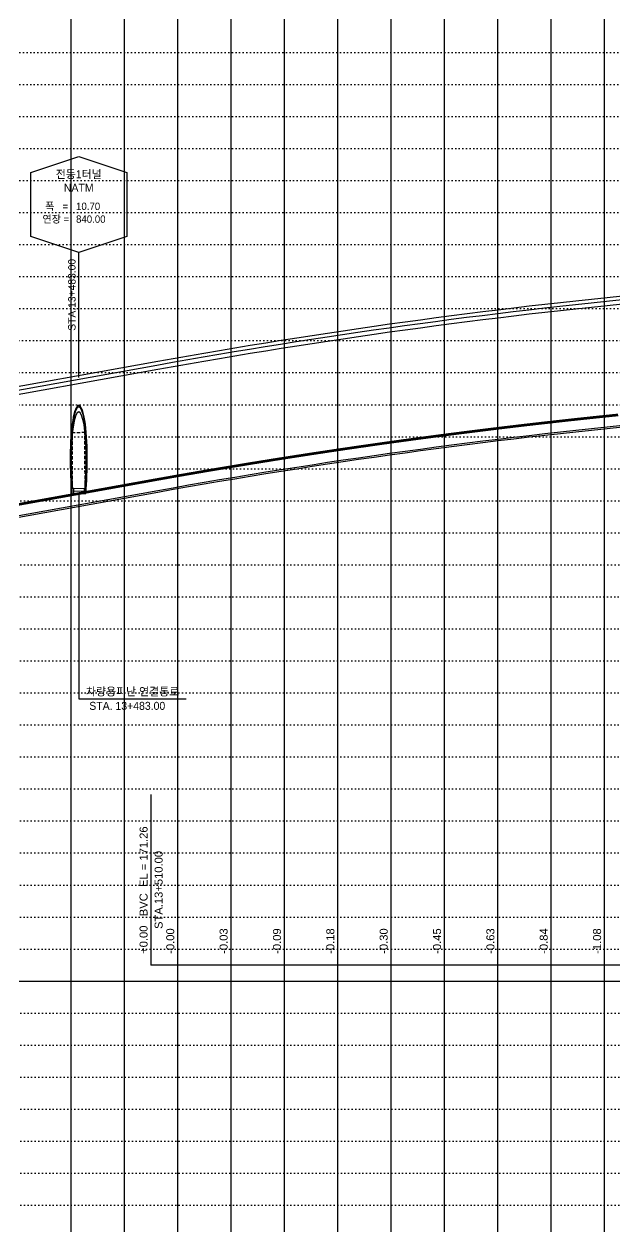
# Model space of a CAD drawing. Header units: millimetres. Extents: x -1499 to 6658, y -12483 to -6008.
# Drawn here: x 2718.7 to 2940.2, y -6850.2 to -6399.4 of the extents above; entities that cross this region are included whole.
import ezdxf
from ezdxf.enums import TextEntityAlignment as Align

# ---------------------------------------------------------------- set-up
doc = ezdxf.new("R2010")
doc.units = ezdxf.units.MM
for name, pattern in [('A-DASHD01', [0.75, 0.5, -0.25]), ('A-DOTLN01H', [0.125, 0, -0.125]), ('CONT', [2, 1, 1])]:
    doc.linetypes.add(name, pattern=pattern)
doc.layers.add('_와꾸', color=7, linetype='Continuous', plot=False)
for name, color, linetype in [('CR-BRDG-NEWC', 4, 'CONT'), ('CR-GRID', 56, 'A-DOTLN01H'), ('CR-TABL-LIN2', 1, 'Continuous'), ('CR-TABL-TEX2', 3, 'Continuous'), ('CS-CONC-MAJR', 4, 'Continuous'), ('CS-EXCV', 3, 'A-DIGLN01'), ('CS-HIDL', 2, 'A-DASHD01'), ('CS-PATT', 1, 'Continuous'), ('구조물인출선', 1, 'Continuous'), ('수직그리드', 1, 'Continuous'), ('신규구조물', 4, 'Continuous'), ('일반제원문자', 3, 'Continuous'), ('일반치수선', 1, 'Continuous'), ('종단계획선', 7, 'Continuous'), ('축척바(문자)', 3, 'Continuous')]:
    doc.layers.add(name, color=color, linetype=linetype)
doc.styles.get("Standard").update_dxf_attribs({"font": 'arial.ttf'})
doc.styles.add('WGTXT', font='Gulim.ttf')
doc.styles.add('돋움', font='Dotum.TTF')
doc.linetypes.add('A-DIGLN01', pattern='A,0.9,-0.2,[19,kscals.shx,S=0.1,R=180,X=0,Y=0],0.9', length=2)
doc.linetypes.add('E-DIGLN01H', pattern='A,0.45,-0.1,[19,kosdic.shx,S=0.05,R=180,X=0,Y=0],0.45', length=1)

# ---------------------------------------------------------------- blocks, each defined once
blk = doc.blocks.new('CRBRDGN')
blk.add_lwpolyline([(-18, 30), (0, 36), (18, 30), (18, 6), (0, 0), (-18, 6)], close=True)
at = {"style": 'WGTXT'}
for s, p in [(' 폭   =', (-13.6, 15.94)), ('연장 =', (-13.6, 11.14))]:
    blk.add_text(s, height=2.76, dxfattribs=at).set_placement(p)
for tag, p in [('BRDG_NAME', (0, 29.35)), ('SUPER_STRU', (0, 24.27))]:
    blk.add_attdef(tag, text='', height=3, dxfattribs=at).set_placement(p, align=Align.MIDDLE_CENTER)
for tag, p in [('BRDG_WID', (-1, 15.94)), ('BRDG_LEN', (-1, 11.14))]:
    blk.add_attdef(tag, p, '', height=2.76, dxfattribs=at)
blk = doc.blocks.new('A$C45AE4252')
at = {"layer": 'CS-CONC-MAJR'}
for p, q in [((2.35, 0.251), (-2.35, 0.227)), ((-2, 0.229), (-2, -0.071)), ((2, 0.099), (-2, 0.079)), ((2, 0.249), (2, -0.051))]:
    blk.add_line(p, q, dxfattribs=at)
for centre, radius in [((-2.605, 0.078), 0.055), ((-2.605, 0.078), 0.05), ((2.599, 0.091), 0.055), ((2.599, 0.091), 0.05)]:
    blk.add_circle(centre, radius, dxfattribs=at)
for centre, radius, start, end in [((0, 2.239), 3.11, 0, 180), ((0, 2.239), 2.81, 0, 180), ((2.375, 2.239), 5.486, 180, 204.93686), ((1.819, 2.239), 4.629, 180, 205.75928), ((-1.717, 2.239), 4.527, 333.94658, 0), ((-2.262, 2.239), 5.371, 334.80006, 0), ((-2.428, 0.47), 0.355, 207.44208, 245.27281), ((-2.605, 0.078), 0.075, 245.9786, 67.78689), ((2.599, 0.091), 0.075, 110.22488, 295.77982), ((2.436, 0.489), 0.355, 292.73895, 330.56968)]:
    blk.add_arc(centre, radius, start, end, dxfattribs=at)
at = {"layer": 'CS-EXCV', "linetype": 'E-DIGLN01H'}
blk.add_lwpolyline([(-2.709, -0.075), (2.709, -0.047, 0.108201), (3.21, 2.239, 1), (-3.21, 2.239, 0.107165)], format="xyb", close=True, dxfattribs=at)
at = {"layer": 'CS-HIDL', "linetype": 'A-DASHD01'}
for p, q in [((2.332, 3.751), (-2.368, 3.727)), ((-2.35, 0.227), (-2.368, 3.727)), ((2.35, 0.251), (2.332, 3.751))]:
    blk.add_line(p, q, dxfattribs=at)
at = {"layer": 'CS-PATT'}
blk.add_line((-2.533, 0.072), (-2.533, 0.072), dxfattribs=at)
for centre, radius, start, end in [((-2.429, 0.469), 0.364, 207.17858, 245.38031), ((-2.605, 0.078), 0.065, 235.26402, 67.78689), ((2.599, 0.091), 0.065, 110.22488, 307.70378), ((2.437, 0.488), 0.364, 292.63145, 327.08872), ((2.436, 0.489), 0.375, 292.61473, 321.19985)]:
    blk.add_arc(centre, radius, start, end, dxfattribs=at)

msp = doc.modelspace()

# ---------------------------------------------------------------- linework, layer by layer
at = {"layer": '_와꾸', "color": 7, "true_color": 0xffffff}
msp.add_lwpolyline([(2236.16, -6758.06), (3036.16, -6758.06), (3036.16, -6242.06), (2236.16, -6242.06)], close=True, dxfattribs=at)
at = {"layer": 'CR-GRID', "linetype": 'A-DOTLN01H', "ltscale": 10}
for p, q in [((696.16, -6410.06), (3836.16, -6410.06)), ((696.16, -6422.06), (3836.16, -6422.06)), ((696.16, -6434.06), (5427.83, -6434.06)), ((696.16, -6446.06), (5427.83, -6446.06)), ((696.16, -6458.06), (5427.83, -6458.06)), ((696.16, -6470.06), (5427.83, -6470.06)), ((696.16, -6482.06), (5427.83, -6482.06)), ((696.16, -6494.06), (5427.83, -6494.06)), ((696.16, -6506.06), (5427.83, -6506.06)), ((2236.16, -6518.06), (5427.83, -6518.06)), ((2236.16, -6530.06), (5427.83, -6530.06)), ((2236.16, -6542.06), (5427.83, -6542.06)), ((236.16, -6554.06), (5427.83, -6554.06)), ((236.16, -6566.06), (5427.83, -6566.06)), ((236.16, -6590.06), (5427.83, -6590.06)), ((236.16, -6602.06), (5427.83, -6602.06)), ((1436.16, -6614.06), (5427.83, -6614.06)), ((1436.16, -6626.06), (5427.83, -6626.06)), ((1436.16, -6650.06), (5427.83, -6650.06)), ((1436.16, -6662.06), (5427.83, -6662.06)), ((1436.16, -6674.06), (5427.83, -6674.06)), ((1436.16, -6686.06), (5427.83, -6686.06)), ((1436.16, -6710.06), (5428.77, -6710.06)), ((1436.16, -6722.06), (5428.77, -6722.06)), ((1436.16, -6734.06), (5428.77, -6734.06)), ((1436.16, -6746.06), (5428.77, -6746.06)), ((236.16, -6770.06), (5428.77, -6770.06)), ((236.16, -6782.06), (5428.77, -6782.06)), ((236.16, -6794.06), (5428.77, -6794.06)), ((236.16, -6806.06), (5428.77, -6806.06)), ((236.16, -6830.06), (5427.83, -6830.06)), ((236.16, -6842.06), (5428.77, -6842.06))]:
    msp.add_line(p, q, dxfattribs=at)
at = {"layer": 'CR-GRID', "color": 6, "linetype": 'A-DOTLN01H', "ltscale": 10}
for p, q in [((236.16, -6578.06), (5427.83, -6578.06)), ((1436.16, -6638.06), (5427.83, -6638.06)), ((1436.16, -6698.06), (5427.83, -6698.06)), ((236.16, -6758.06), (5428.77, -6758.06)), ((236.16, -6818.06), (5428.77, -6818.06))]:
    msp.add_line(p, q, dxfattribs=at)
at = {"layer": 'CR-TABL-LIN2', "color": 3}
for p, q in [((2739.16, -6575.38), (2739.16, -6652.35)), ((2739.16, -6652.35), (2779.47, -6652.35))]:
    msp.add_line(p, q, dxfattribs=at)
at = {"layer": 'CS-CONC-MAJR', "elevation": 82.5}
for points in [[(3142.14, -6491.68, 0.042096), (2768.49, -6527.35), (2335.87, -6605.2)], [(3142.16, -6493.28, 0.042096), (2768.77, -6528.93), (2336.16, -6606.77)], [(2336.16, -6652.05), (2768.77, -6574.21, -0.041683), (3142.16, -6538.56, -3.519972)]]:
    msp.add_lwpolyline(points, format="xyb", dxfattribs=at)
at = {"layer": 'CS-EXCV', "ltscale": 5}
for points in [[(3142.16, -6490.28, 0.042096), (2768.77, -6525.93), (2336.16, -6603.77)], [(2336.16, -6652.65), (2768.77, -6574.81, -0.041683), (3142.16, -6539.16, -3.519972)]]:
    msp.add_lwpolyline(points, format="xyb", dxfattribs=at)
at = {"layer": '구조물인출선'}
for p, q in [((2739.16, -6525.84), (2739.16, -6485.04)), ((2739.16, -6531.84), (2739.16, -6525.84))]:
    msp.add_line(p, q, dxfattribs=at)
at = {"layer": '수직그리드'}
for p, q in [((2776.16, -6092.2), (2776.16, -7598.06)), ((2756.16, -6098.78), (2756.16, -7598.06)), ((2736.16, -6115.6), (2736.16, -7598.06)), ((2796.16, -6133.61), (2796.16, -7598.06)), ((2896.16, -6152.99), (2896.16, -7598.06)), ((2916.16, -6154.54), (2916.16, -7598.06)), ((2816.16, -6175.13), (2816.16, -7598.06)), ((2936.16, -6170.98), (2936.16, -7598.06)), ((2876.16, -6182.59), (2876.16, -7598.06)), ((2836.16, -6218.59), (2836.16, -7598.06)), ((2856.16, -6224.48), (2856.16, -7598.06))]:
    msp.add_line(p, q, dxfattribs=at)
at = {"layer": '일반치수선'}
for p, q in [((2766.16, -6688.14), (2766.16, -6752.06)), ((2776.16, -6728.92), (2776.16, -6752.06)), ((2796.16, -6728.92), (2796.16, -6752.06)), ((2816.16, -6728.92), (2816.16, -6752.06)), ((2836.16, -6728.92), (2836.16, -6752.06)), ((2856.16, -6728.92), (2856.16, -6752.06)), ((2876.16, -6728.92), (2876.16, -6752.06)), ((2896.16, -6728.92), (2896.16, -6752.06)), ((2916.16, -6728.92), (2916.16, -6752.06)), ((2936.16, -6728.92), (2936.16, -6752.06)), ((3566.16, -6752.06), (2766.16, -6752.06))]:
    msp.add_line(p, q, dxfattribs=at)
at = {"layer": '종단계획선', "const_width": 1, "flags": 128}
msp.add_lwpolyline([(1236.16, -6845.82), (2766.16, -6570.52), (2767.36, -6570.3), (2768.56, -6570.09), (2769.76, -6569.88), (2770.96, -6569.66), (2772.16, -6569.45), (2773.36, -6569.24), (2774.56, -6569.02), (2775.76, -6568.81), (2776.96, -6568.6), (2778.16, -6568.39), (2779.36, -6568.18), (2780.56, -6567.98), (2781.76, -6567.77), (2782.96, -6567.56), (2784.16, -6567.35), (2785.36, -6567.15), (2786.56, -6566.94), (2787.76, -6566.74), (2788.96, -6566.53), (2790.16, -6566.33), (2791.36, -6566.13), (2792.56, -6565.93), (2793.76, -6565.73), (2794.96, -6565.52), (2796.16, -6565.32), (2797.36, -6565.13), (2798.56, -6564.93), (2799.76, -6564.73), (2800.96, -6564.53), (2802.16, -6564.33), (2803.36, -6564.14), (2804.56, -6563.94), (2805.76, -6563.75), (2806.96, -6563.55), (2808.16, -6563.36), (2809.36, -6563.17), (2810.56, -6562.97), (2811.76, -6562.78), (2812.96, -6562.59), (2814.16, -6562.4), (2815.36, -6562.21), (2816.56, -6562.02), (2817.76, -6561.83), (2818.96, -6561.65), (2820.16, -6561.46), (2821.36, -6561.27), (2822.56, -6561.09), (2823.76, -6560.9), (2824.96, -6560.72), (2826.16, -6560.53), (2827.36, -6560.35), (2828.56, -6560.17), (2829.76, -6559.99), (2830.96, -6559.81), (2832.16, -6559.62), (2833.36, -6559.44), (2834.56, -6559.27), (2835.76, -6559.09), (2836.96, -6558.91), (2838.16, -6558.73), (2839.36, -6558.55), (2840.56, -6558.38), (2841.76, -6558.2), (2842.96, -6558.03), (2844.16, -6557.85), (2845.36, -6557.68), (2846.56, -6557.51), (2847.76, -6557.34), (2848.96, -6557.16), (2850.16, -6556.99), (2851.36, -6556.82), (2852.56, -6556.65), (2853.76, -6556.48), (2854.96, -6556.32), (2856.16, -6556.15), (2857.36, -6555.98), (2858.56, -6555.81), (2859.76, -6555.65), (2860.96, -6555.48), (2862.16, -6555.32), (2863.36, -6555.16), (2864.56, -6554.99), (2865.76, -6554.83), (2866.96, -6554.67), (2868.16, -6554.51), (2869.36, -6554.35), (2870.56, -6554.19), (2871.76, -6554.03), (2872.96, -6553.87), (2874.16, -6553.71), (2875.36, -6553.55), (2876.56, -6553.4), (2877.76, -6553.24), (2878.96, -6553.09), (2880.16, -6552.93), (2881.36, -6552.78), (2882.56, -6552.62), (2883.76, -6552.47), (2884.96, -6552.32), (2886.16, -6552.17), (2887.36, -6552.02), (2888.56, -6551.87), (2889.76, -6551.72), (2890.96, -6551.57), (2892.16, -6551.42), (2893.36, -6551.27), (2894.56, -6551.12), (2895.76, -6550.98), (2896.96, -6550.83), (2898.16, -6550.69), (2899.36, -6550.54), (2900.56, -6550.4), (2901.76, -6550.26), (2902.96, -6550.11), (2904.16, -6549.97), (2905.36, -6549.83), (2906.56, -6549.69), (2907.76, -6549.55), (2908.96, -6549.41), (2910.16, -6549.27), (2911.36, -6549.14), (2912.56, -6549), (2913.76, -6548.86), (2914.96, -6548.73), (2916.16, -6548.59), (2917.36, -6548.46), (2918.56, -6548.32), (2919.76, -6548.19), (2920.96, -6548.06), (2922.16, -6547.92), (2923.36, -6547.79), (2924.56, -6547.66), (2925.76, -6547.53), (2926.96, -6547.4), (2928.16, -6547.27), (2929.36, -6547.15), (2930.56, -6547.02), (2931.76, -6546.89), (2932.96, -6546.76), (2934.16, -6546.64), (2935.36, -6546.51), (2936.56, -6546.39), (2937.76, -6546.27), (2938.96, -6546.14), (2940.16, -6546.02), (2941.36, -6545.9)], dxfattribs=at)

# ---------------------------------------------------------------- block references
at = {"layer": 'CR-BRDG-NEWC'}
msp.add_blockref('CRBRDGN', (2739.16, -6485.04), dxfattribs=at).add_auto_attribs({'BRDG_NAME': '전동1터널', 'SUPER_STRU': 'NATM', 'BRDG_WID': '10.70', 'BRDG_LEN': '840.00'})
at = {"layer": '축척바(문자)', "color": 2, "yscale": 6}
msp.add_blockref('A$C45AE4252', (2739.16, -6575.01), dxfattribs=at)

# ---------------------------------------------------------------- texts
at = {"layer": 'CR-TABL-TEX2', "style": '돋움'}
for s, p in [('차량용피난 연결통로', (2759.35, -6649.5)), ('STA. 13+483.00', (2757.35, -6654.92))]:
    msp.add_text(s, height=3, dxfattribs=at).set_placement(p, align=Align.MIDDLE)
at = {"layer": '신규구조물'}
msp.add_text('STA.13+483.00', height=2.76, rotation=90, dxfattribs=at).set_placement((2737.96, -6487.44), align=Align.RIGHT)
at = {"layer": '일반제원문자'}
for s, p in [('   +0.00   BVC  EL = 171.26', (2764.96, -6751.34)), ('           STA.13+510.00', (2770.6, -6751.34)), ('   -0.00', (2774.96, -6751.34)), ('   -0.03', (2794.96, -6751.34)), ('   -0.09', (2814.96, -6751.34)), ('   -0.18', (2834.96, -6751.34)), ('   -0.30', (2854.96, -6751.34)), ('   -0.45', (2874.96, -6751.34)), ('   -0.63', (2894.96, -6751.34)), ('   -0.84', (2914.96, -6751.34)), ('   -1.08', (2934.96, -6751.34))]:
    msp.add_text(s, height=3, rotation=90, dxfattribs=at).set_placement(p)

doc.saveas('drawing.dxf')
